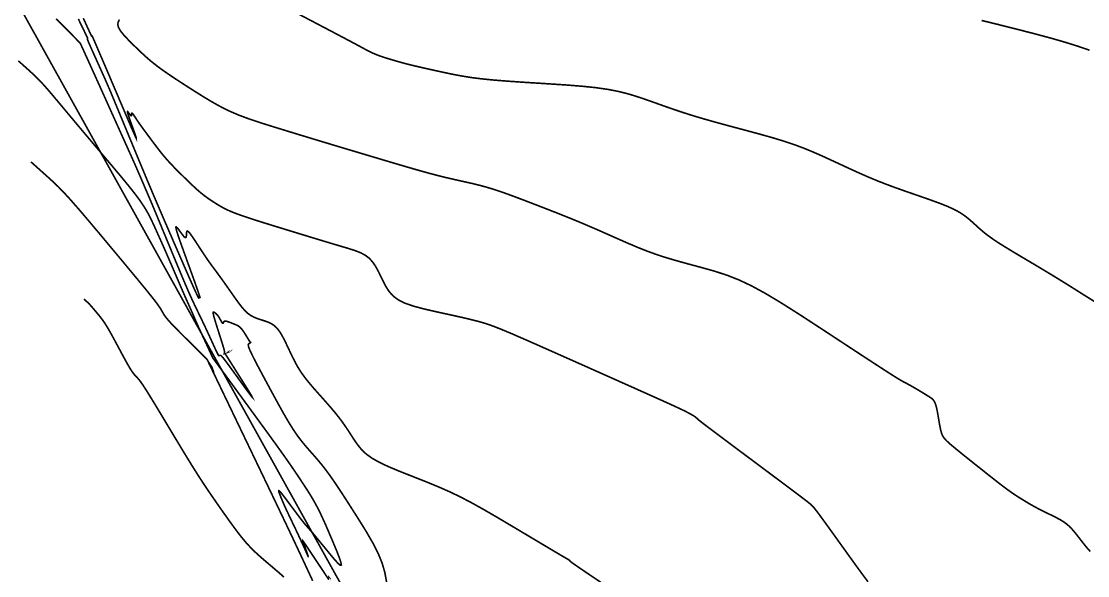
# Model space of a CAD drawing. Header units: metres. Extents: x 368659 to 369057, y 2280132 to 2280625.
# Drawn here: x 368726.6 to 368858.2, y 2280312.7 to 2280381.2 of the extents above; entities that cross this region are included whole.
import ezdxf

# ---------------------------------------------------------------- set-up
doc = ezdxf.new("R2010")
doc.units = ezdxf.units.M
doc.header["$MEASUREMENT"] = 0
doc.layers.add('CVL_CURV_D', color=22, linetype='Continuous')
doc.layers.add('CVL_CURV_G', color=30, linetype='Continuous')

msp = doc.modelspace()

# ---------------------------------------------------------------- linework, layer by layer
at = {"layer": 'CVL_CURV_D', "const_width": 0.2, "elevation": 1896.046}
msp.add_lwpolyline([(368659.2085342921, 2280503.763463162), (368784.2855342921, 2280278.796205122), (369057.2455342921, 2280342.892463162)], dxfattribs=at)
at = {"layer": 'CVL_CURV_D', "color": 22, "linetype": 'Continuous', "const_width": 0.2}
for points, elevation in [([(368859.0278092528, 2280346.577631261), (368857.9236473467, 2280347.270398512), (368856.8259600686, 2280347.964106004), (368855.8812772011, 2280348.557887105), (368855.0314430366, 2280349.087324417), (368854.2183018676, 2280349.588000536), (368853.3836979862, 2280350.095498063), (368852.4694756847, 2280350.645399597), (368851.4174792556, 2280351.273287737), (368850.1695529912, 2280352.014745083), (368848.9338399643, 2280352.752274636), (368847.9273656025, 2280353.365522822), (368847.1052977301, 2280353.885787375), (368846.4228041712, 2280354.344366031), (368845.83505275, 2280354.772556524), (368845.2972112908, 2280355.201656588), (368844.7644476179, 2280355.662963958), (368844.1919295555, 2280356.187776369), (368843.6128822069, 2280356.707732738), (368843.0557821038, 2280357.150940318), (368842.4686742127, 2280357.543399342), (368841.7996035003, 2280357.911110046), (368840.9966149333, 2280358.280072666), (368840.0077534781, 2280358.676287435), (368838.7810641014, 2280359.125754591), (368837.2645917698, 2280359.654474365), (368835.7266523208, 2280360.187358879), (368834.4199491424, 2280360.652349159), (368833.2691085281, 2280361.079988792), (368832.1987567706, 2280361.500821365), (368831.133520163, 2280361.945390468), (368829.9980249981, 2280362.444239691), (368828.7168975692, 2280363.027912621), (368827.2147641691, 2280363.726952847), (368825.7030489838, 2280364.42581819), (368824.3862076284, 2280365.008839285), (368823.1784135391, 2280365.506368937), (368821.9938401527, 2280365.948759956), (368820.7466609055, 2280366.366365148), (368819.3510492339, 2280366.789537321), (368817.7211785745, 2280367.248629281), (368815.7712223636, 2280367.773993838), (368813.8222675567, 2280368.295333876), (368812.1961294036, 2280368.739425359), (368810.8080737811, 2280369.132230713), (368809.5733665669, 2280369.49971236), (368808.407273638, 2280369.867832724), (368807.2250608719, 2280370.262554229), (368805.9419941458, 2280370.7098393), (368804.473339337, 2280371.23565036), (368802.9908113544, 2280371.753163144), (368801.6560355258, 2280372.169518273), (368800.3691433571, 2280372.501625509), (368799.0302663541, 2280372.766394607), (368797.5395360226, 2280372.980735329), (368795.7970838686, 2280373.161557429), (368793.7030413977, 2280373.325770669), (368791.1575401159, 2280373.490284806), (368788.6165480451, 2280373.649118109), (368786.5393126336, 2280373.792157334), (368784.8308845264, 2280373.930114965), (368783.3963143686, 2280374.07370349), (368782.1406528056, 2280374.233635392), (368780.9689504823, 2280374.42062316), (368779.7862580438, 2280374.645379275), (368778.4976261356, 2280374.918616227), (368777.2534781435, 2280375.19247049), (368776.2365893927, 2280375.419527496), (368775.400538437, 2280375.611173162), (368774.6989038299, 2280375.778793405), (368774.0852641254, 2280375.93377414), (368773.513197877, 2280376.087501287), (368772.9362836385, 2280376.25136076), (368772.3080999635, 2280376.436738477), (368771.6978068483, 2280376.621680501), (368771.1875756049, 2280376.783916026), (368770.7505017614, 2280376.934355667), (368770.3596808457, 2280377.083910039), (368769.9882083855, 2280377.243489757), (368769.6091799089, 2280377.424005436), (368769.1956909439, 2280377.636367691), (368768.7208370181, 2280377.891487136), (368768.1904382773, 2280378.178919056), (368767.5699186377, 2280378.511718714), (368766.7717792836, 2280378.936046697), (368765.7085213992, 2280379.498063592), (368764.2926461686, 2280380.243929986), (368762.4366547759, 2280381.219806466), (368760.0530484052, 2280382.471853617)], 1896.25), ([(368771.6688072806, 2280311.885820961), (368771.4467925022, 2280313.098944651), (368771.1120601234, 2280314.250016608), (368770.6359937165, 2280315.420991426), (368769.9899768538, 2280316.693823694), (368769.1453931077, 2280318.150468007), (368768.0736260503, 2280319.872878955), (368766.9887528501, 2280321.575510708), (368766.0953189358, 2280322.958432565), (368765.3504102694, 2280324.082021815), (368764.711112813, 2280325.006655745), (368764.1345125286, 2280325.792711644), (368763.5776953785, 2280326.5005668), (368762.9977473245, 2280327.190598501), (368762.3517543289, 2280327.923184035), (368761.7104820843, 2280328.653907279), (368761.1481295569, 2280329.336997715), (368760.6269326188, 2280330.030801042), (368760.1091271424, 2280330.793662959), (368759.5569489999, 2280331.683929162), (368758.9326340638, 2280332.759945353), (368758.1984182061, 2280334.080057228), (368757.3165372991, 2280335.702610485), (368756.4509532961, 2280337.310355233), (368755.7774804439, 2280338.575271756), (368755.2761330554, 2280339.539551016), (368754.9269254436, 2280340.245383973), (368754.7098719213, 2280340.734961588), (368754.6049868015, 2280341.050474824), (368754.5922843972, 2280341.234114642), (368754.6517790211, 2280341.328072003), (368754.7311447548, 2280341.384638505), (368754.7925073957, 2280341.428912398), (368754.8375588311, 2280341.462294616), (368754.867990948, 2280341.486186093), (368754.8854956336, 2280341.501987764), (368754.8917647751, 2280341.511100565), (368754.8884902594, 2280341.514925429), (368754.877363974, 2280341.51486329), (368754.8613427653, 2280341.518474441), (368754.8398235358, 2280341.535990658), (368754.8091582562, 2280341.572820101), (368754.7656988974, 2280341.634370929), (368754.7057974304, 2280341.726051302), (368754.6258058259, 2280341.853269381), (368754.5220760548, 2280342.021433325), (368754.390960088, 2280342.235951296), (368754.2583701701, 2280342.452519908), (368754.1491465814, 2280342.628327153), (368754.058033346, 2280342.771018256), (368753.9797744883, 2280342.88823844), (368753.9091140325, 2280342.987632928), (368753.8407960027, 2280343.076846946), (368753.7695644232, 2280343.163525716), (368753.6901633184, 2280343.255314462), (368753.6076574679, 2280343.34450919), (368753.5248536553, 2280343.421519351), (368753.4331089093, 2280343.491160329), (368753.3237802594, 2280343.558247514), (368753.1882247346, 2280343.62759629), (368753.0177993641, 2280343.704022045), (368752.8038611769, 2280343.792340166), (368752.5377672021, 2280343.89736604), (368752.2727785593, 2280343.998672843), (368752.0629602454, 2280344.07312897), (368751.9008751061, 2280344.121492641), (368751.7790859872, 2280344.144522073), (368751.6901557344, 2280344.142975485), (368751.6266471933, 2280344.117611095), (368751.5811232097, 2280344.06918712), (368751.5461466293, 2280343.998461779), (368751.5152519104, 2280343.929179695), (368751.4849421386, 2280343.886135129), (368751.4522330994, 2280343.871660763), (368751.4141405784, 2280343.888089276), (368751.3676803616, 2280343.937753348), (368751.3098682346, 2280344.022985656), (368751.237719983, 2280344.146118881), (368751.1482513926, 2280344.309485704), (368751.0567657106, 2280344.476702761), (368750.977099208, 2280344.614186862), (368750.9040672069, 2280344.728470942), (368750.8324850293, 2280344.826087938), (368750.7571679972, 2280344.913570786), (368750.6729314326, 2280344.997452419), (368750.5745906576, 2280345.084265775), (368750.4569609941, 2280345.180543789), (368750.3471778232, 2280345.254943883), (368750.2780830662, 2280345.260212266), (368750.2530518553, 2280345.179015052), (368750.2754593226, 2280344.994018355), (368750.3486806003, 2280344.687888291), (368750.4760908206, 2280344.243290971), (368750.6610651158, 2280343.642892512), (368750.9069786179, 2280342.869359028), (368751.1549009641, 2280342.093189537), (368751.3473627691, 2280341.482965962), (368751.4899306314, 2280341.018478774), (368751.5881711493, 2280340.679518446), (368751.6476509215, 2280340.445875446), (368751.6739365464, 2280340.297340246), (368751.6725946225, 2280340.213703316), (368751.6491917482, 2280340.174755128), (368751.6291362472, 2280340.113574392), (368751.7196039601, 2280340.1229308), (368751.7371387098, 2280340.100617777), (368751.7922272792, 2280340.017617331), (368751.9002806806, 2280339.849648186), (368752.0767099264, 2280339.572429064), (368752.3369260288, 2280339.161678691), (368752.6963400001, 2280338.593115789), (368753.1703628526, 2280337.842459083), (368753.7744055986, 2280336.885427295), (368754.3627865726, 2280335.949994133), (368754.7784337297, 2280335.279841394), (368755.0196725127, 2280334.874249938), (368755.0848283645, 2280334.732500626), (368754.9722267281, 2280334.853874318), (368754.6801930463, 2280335.237651875), (368754.2070527621, 2280335.883114157), (368753.5511313182, 2280336.789542025), (368752.8802141056, 2280337.718097652), (368752.3511805012, 2280338.446036125), (368751.9459969275, 2280338.996777679), (368751.6466298068, 2280339.393742549), (368751.4350455616, 2280339.660350966), (368751.2932106141, 2280339.820023165), (368751.2030913868, 2280339.896179378), (368751.1466543021, 2280339.912239841), (368750.9521595814, 2280339.879962086), (368750.9300010828, 2280339.888071972), (368750.8963835427, 2280339.930086887), (368750.8448657395, 2280340.019121743), (368750.7690064515, 2280340.168291453), (368750.6623644569, 2280340.390710929), (368750.5184985338, 2280340.699495083), (368750.3309674606, 2280341.107758829), (368750.0933300157, 2280341.628617079), (368749.8492116584, 2280342.163759645), (368749.6375244576, 2280342.625264934), (368749.4447571054, 2280343.04183075), (368749.2573982939, 2280343.442154895), (368749.0619367152, 2280343.854935173), (368748.8448610616, 2280344.308869387), (368748.592660025, 2280344.83265534), (368748.2918222975, 2280345.454990836), (368747.9843242621, 2280346.0946528), (368747.7072984417, 2280346.683019224), (368747.4399677376, 2280347.267689514), (368747.1615550519, 2280347.896263073), (368746.8512832859, 2280348.616339306), (368746.4883753418, 2280349.47551762), (368746.0520541209, 2280350.521397415), (368745.5215425249, 2280351.801578099), (368744.9943248569, 2280353.076211032), (368744.5702810035, 2280354.101412847), (368744.2322272422, 2280354.918730857), (368743.9629798506, 2280355.569712375), (368743.7453551062, 2280356.095904713), (368743.5621692867, 2280356.538855184), (368743.3962386695, 2280356.940111101), (368743.2303795322, 2280357.341219775), (368743.0714288296, 2280357.725162124), (368742.9312478327, 2280358.062434461), (368742.8001892933, 2280358.375857197), (368742.6686059631, 2280358.688250746), (368742.5268505939, 2280359.022435517), (368742.3652759375, 2280359.40123192), (368742.1742347458, 2280359.847460369), (368741.9440797704, 2280360.383941274), (368741.7153925654, 2280360.916662499), (368741.5298221541, 2280361.348877592), (368741.3793224924, 2280361.699305496), (368741.2558475361, 2280361.986665152), (368741.1513512412, 2280362.229675501), (368741.0577875631, 2280362.447055485), (368740.9671104581, 2280362.657524045), (368740.8712738819, 2280362.879800122), (368740.7577612182, 2280363.140766058), (368740.6012005148, 2280363.49544227), (368740.3742627231, 2280364.004754819), (368740.0496187945, 2280364.729629764), (368739.5999396804, 2280365.730993164), (368738.9978963323, 2280367.069771078), (368738.2161597016, 2280368.806889567), (368737.2274007398, 2280371.003274688), (368736.240201272, 2280373.195423656), (368735.4642773013, 2280374.916752851), (368734.8740010451, 2280376.223567073), (368734.4437447215, 2280377.172171126), (368734.147880548, 2280377.818869811), (368733.9607807425, 2280378.219967932), (368733.8568175226, 2280378.431770291), (368733.8103631061, 2280378.510581691), (368733.7717576102, 2280378.553678368), (368733.6970494579, 2280378.632362216), (368733.5691733258, 2280378.763976522), (368733.3710638903, 2280378.965864572), (368733.0856558282, 2280379.255369654), (368732.6958838157, 2280379.649835054), (368732.1846825297, 2280380.166604061), (368731.5349866467, 2280380.82301996), (368730.8744307118, 2280381.491648329)], 1897.25), ([(368734.224500849, 2280381.561810988), (368734.4002419331, 2280381.175159282), (368734.5716671242, 2280380.800006702), (368734.7088144423, 2280380.500187859), (368734.8170065739, 2280380.264169875), (368734.9015662054, 2280380.08041987), (368734.9678160233, 2280379.937404965), (368735.0210787139, 2280379.82359228), (368735.0666769639, 2280379.727448937), (368735.1099334594, 2280379.637442057), (368735.1492959952, 2280379.556079412), (368735.1803803948, 2280379.492155495), (368735.2042613885, 2280379.443567501), (368735.2220137066, 2280379.408212629), (368735.2347120792, 2280379.383988073), (368735.2434312367, 2280379.36879103), (368735.2492459093, 2280379.360518699), (368735.2532308274, 2280379.357068274), (368735.2925979461, 2280379.379926562), (368735.3216537082, 2280379.340078075), (368735.4047412678, 2280379.167076845), (368735.564429631, 2280378.808590137), (368735.8232878031, 2280378.21228522), (368736.2038847897, 2280377.325829358), (368736.7287895965, 2280376.096889819), (368737.4205712289, 2280374.47313387), (368738.3017986928, 2280372.402228776), (368739.1767073564, 2280370.348055637), (368739.8449370971, 2280368.786664244), (368740.3221636838, 2280367.683974905), (368740.6240628855, 2280367.005907927), (368740.7663104712, 2280366.718383618), (368740.7645822098, 2280366.787322285), (368740.6345538704, 2280367.178644237), (368740.3919012218, 2280367.858269779), (368740.1310656674, 2280368.5828244), (368739.9332646789, 2280369.141609279), (368739.7943381279, 2280369.549558263), (368739.7101258862, 2280369.821605199), (368739.6764678255, 2280369.972683936), (368739.6892038173, 2280370.01772832), (368739.7441737335, 2280369.971672198), (368739.8372174456, 2280369.849449418), (368739.9364461107, 2280369.712426987), (368740.0144690332, 2280369.611208526), (368740.0738733063, 2280369.544582809), (368740.1172460231, 2280369.511338609), (368740.1471742766, 2280369.510264696), (368740.1662451599, 2280369.540149846), (368740.177045766, 2280369.599782828), (368740.182163188, 2280369.687952417), (368740.1885618371, 2280369.773837889), (368740.2041379262, 2280369.824957345), (368740.2328762503, 2280369.837607794), (368740.2787616052, 2280369.808086244), (368740.3457787859, 2280369.732689704), (368740.4379125879, 2280369.607715183), (368740.5591478068, 2280369.429459689), (368740.7134692377, 2280369.194220231), (368740.8787443138, 2280368.942109328), (368741.0408067561, 2280368.700969358), (368741.2155907911, 2280368.448692117), (368741.4190306453, 2280368.1631694), (368741.6670605455, 2280367.822293005), (368741.9756147183, 2280367.403954727), (368742.3606273902, 2280366.886046362), (368742.838032788, 2280366.246459708), (368743.3268898297, 2280365.59762179), (368743.7545859014, 2280365.045231447), (368744.1495479323, 2280364.557088189), (368744.5402028513, 2280364.100991526), (368744.9549775874, 2280363.644740966), (368745.4222990699, 2280363.156136021), (368745.9705942273, 2280362.6029762), (368746.628289989, 2280361.953061012), (368747.2869120853, 2280361.310249104), (368747.8386599449, 2280360.783565145), (368748.3129710435, 2280360.348557677), (368748.7392828571, 2280359.980775243), (368749.1470328616, 2280359.655766387), (368749.565658533, 2280359.349079648), (368750.0245973472, 2280359.036263573), (368750.5532867803, 2280358.692866702), (368751.107286242, 2280358.351853901), (368751.6605624361, 2280358.047923907), (368752.2701637789, 2280357.759226066), (368752.9931386869, 2280357.463909725), (368753.8865355764, 2280357.140124232), (368755.0074028638, 2280356.766018933), (368756.4127889655, 2280356.319743176), (368758.1597422979, 2280355.779446307), (368759.914410771, 2280355.240988165), (368761.3485533065, 2280354.801565847), (368762.527634838, 2280354.441334584), (368763.517120299, 2280354.140449609), (368764.382474623, 2280353.879066151), (368765.1891627439, 2280353.637339444), (368766.0026495951, 2280353.39542472), (368766.8884001101, 2280353.133477209), (368767.7430280647, 2280352.86387826), (368768.4405126453, 2280352.593444542), (368769.0123669015, 2280352.293984261), (368769.4901038827, 2280351.937305628), (368769.9052366384, 2280351.495216853), (368770.2892782185, 2280350.939526143), (368770.6737416721, 2280350.242041708), (368771.0901400489, 2280349.374571756), (368771.5243827082, 2280348.504758387), (368771.9753566691, 2280347.798539394), (368772.4940414713, 2280347.22516653), (368773.131416654, 2280346.753891548), (368773.9384617569, 2280346.353966201), (368774.9661563195, 2280345.994642243), (368776.2654798812, 2280345.645171426), (368777.8874119816, 2280345.274805503), (368779.5123868036, 2280344.919729978), (368780.8230514185, 2280344.627250645), (368781.8737046985, 2280344.383299689), (368782.7186455159, 2280344.1738093), (368783.4121727425, 2280343.984711663), (368784.0085852508, 2280343.801938966), (368784.5621819127, 2280343.611423397), (368785.1272616005, 2280343.399097143), (368785.7269056333, 2280343.162769096), (368786.4093330362, 2280342.882792299), (368787.2665492395, 2280342.518915166), (368788.3905596737, 2280342.03088611), (368789.8733697694, 2280341.378453545), (368791.8069849568, 2280340.521365884), (368794.2834106667, 2280339.41937154), (368797.3946523293, 2280338.032218927), (368800.5000153945, 2280336.646413431), (368802.9545299683, 2280335.54944016), (368804.8437884661, 2280334.702517112), (368806.2533833028, 2280334.066862282), (368807.2689068935, 2280333.603693665), (368807.9759516533, 2280333.274229258), (368808.4601099972, 2280333.039687057), (368808.8069743404, 2280332.861285058), (368809.0836566309, 2280332.713144105), (368809.3062273238, 2280332.591393077), (368809.483716595, 2280332.490262021), (368809.6251546202, 2280332.403980983), (368809.7395715751, 2280332.32678001), (368809.8359976357, 2280332.25288915), (368809.9234629776, 2280332.176538448), (368810.0109977765, 2280332.091957951), (368810.1384058157, 2280331.976216654), (368810.3744895987, 2280331.78372115), (368810.7717773813, 2280331.474707888), (368811.3827974199, 2280331.009413312), (368812.2600779705, 2280330.348073869), (368813.4561472891, 2280329.450926007), (368815.0235336319, 2280328.27820617), (368817.014765255, 2280326.790150806), (368819.0067871952, 2280325.301532267), (368820.5771192655, 2280324.126713319), (368821.7791518862, 2280323.225316036), (368822.6662754775, 2280322.55696249), (368823.2918804598, 2280322.081274754), (368823.7093572531, 2280321.7578749), (368823.9720962778, 2280321.546385001), (368824.133487954, 2280321.406427129), (368824.2747980803, 2280321.264470936), (368824.4626876911, 2280321.04553275), (368824.7286400615, 2280320.707054657), (368825.1041384658, 2280320.206478743), (368825.6206661791, 2280319.501247094), (368826.3097064759, 2280318.548801795), (368827.2027426313, 2280317.306584934), (368828.3312579195, 2280315.732038595), (368829.4649991165, 2280314.154302098), (368830.3775136582, 2280312.900194646), (368831.1059858107, 2280311.923678152)], 1896.75), ([(368738.6802438303, 2280381.405902058), (368738.5240061782, 2280381.083235436), (368738.486705018, 2280380.759250541), (368738.5799379041, 2280380.407155951), (368738.8153023908, 2280380.000160242), (368739.2043960323, 2280379.511471993), (368739.7588163831, 2280378.914299781), (368740.4901609975, 2280378.181852184), (368741.2597078336, 2280377.436844709), (368741.9565182834, 2280376.792858404), (368742.6338650521, 2280376.209400163), (368743.3450208452, 2280375.645976875), (368744.1432583676, 2280375.062095435), (368745.0818503248, 2280374.417262735), (368746.2140694219, 2280373.670985664), (368747.5931883643, 2280372.782771117), (368748.9933483374, 2280371.899683242), (368750.2039930943, 2280371.172514679), (368751.3013491919, 2280370.566365053), (368752.3616431871, 2280370.046333991), (368753.4611016368, 2280369.577521116), (368754.6759510979, 2280369.125026056), (368756.0824181272, 2280368.653948436), (368757.7567292816, 2280368.129387882), (368759.4479996379, 2280367.610563878), (368760.9176782379, 2280367.160867948), (368762.2604925859, 2280366.75165777), (368763.5711701864, 2280366.354291029), (368764.9444385437, 2280365.940125404), (368766.4750251622, 2280365.480518576), (368768.2576575464, 2280364.946828227), (368770.3870632005, 2280364.310412037), (368772.5029826215, 2280363.680305653), (368774.2353481367, 2280363.170133672), (368775.6641749961, 2280362.7581372), (368776.8694784499, 2280362.42255734), (368777.9312737482, 2280362.141635201), (368778.9295761409, 2280361.893611888), (368779.9444008782, 2280361.656728507), (368781.0557632101, 2280361.409226162), (368782.1552362103, 2280361.162031253), (368783.1257461656, 2280360.926293761), (368784.0343381462, 2280360.680590176), (368784.948057222, 2280360.403496987), (368785.933948463, 2280360.073590682), (368787.0590569393, 2280359.669447749), (368788.3904277208, 2280359.169644676), (368789.9951058776, 2280358.552757953), (368791.607216755, 2280357.926948797), (368792.9662913134, 2280357.393889391), (368794.1474830452, 2280356.922422658), (368795.2259454429, 2280356.481391526), (368796.276831999, 2280356.039638923), (368797.375296206, 2280355.566007775), (368798.5964915565, 2280355.02934101), (368800.0155715428, 2280354.398481555), (368801.4369953598, 2280353.771497041), (368802.6669268065, 2280353.249273239), (368803.7830762817, 2280352.804880286), (368804.863154184, 2280352.411388317), (368805.9848709122, 2280352.041867469), (368807.225936865, 2280351.669387876), (368808.6640624412, 2280351.267019676), (368810.3769580394, 2280350.807833002), (368812.1216635682, 2280350.320916508), (368813.6783534316, 2280349.815191699), (368815.1594397707, 2280349.233477997), (368816.6773347268, 2280348.518594823), (368818.3444504412, 2280347.613361598), (368820.2731990554, 2280346.460597744), (368822.5759927105, 2280345.003122682), (368825.3652435479, 2280343.183755832), (368828.1213759064, 2280341.371617189), (368830.300727958, 2280339.941083622), (368831.9795825941, 2280338.842859868), (368833.2342227065, 2280338.027650665), (368834.1409311865, 2280337.446160748), (368834.7759909256, 2280337.049094854), (368835.2156848154, 2280336.787157722), (368835.5362957473, 2280336.611054088), (368835.7983791589, 2280336.473798903), (368836.0199250185, 2280336.356660535), (368836.2133680138, 2280336.252723848), (368836.3911428321, 2280336.155073706), (368836.5656841613, 2280336.056794971), (368836.7494266885, 2280335.950972506), (368836.9548051017, 2280335.830691175), (368837.1942540882, 2280335.68903584), (368837.4328067584, 2280335.547286754), (368837.6348443563, 2280335.426655984), (368837.8118237697, 2280335.32012612), (368837.9752018867, 2280335.220679749), (368838.1364355952, 2280335.12129946), (368838.3069817831, 2280335.014967842), (368838.4982973384, 2280334.894667482), (368838.7218391491, 2280334.753380969), (368838.9423267701, 2280334.600774238), (368839.1222585273, 2280334.438280337), (368839.2697594654, 2280334.246532523), (368839.3929546289, 2280334.006164057), (368839.4999690625, 2280333.697808197), (368839.5989278108, 2280333.302098203), (368839.6979559183, 2280332.799667334), (368839.8051784297, 2280332.171148848), (368839.9107252137, 2280331.542172263), (368840.0035074282, 2280331.038033931), (368840.0898220513, 2280330.638867368), (368840.1759660617, 2280330.324806085), (368840.2682364374, 2280330.075983599), (368840.3729301569, 2280329.872533421), (368840.4963441986, 2280329.694589069), (368840.6447755407, 2280329.522284053), (368840.816228812, 2280329.34426955), (368841.0254518625, 2280329.145044376), (368841.3038565025, 2280328.898513513), (368841.6828545421, 2280328.578581943), (368842.1938577915, 2280328.159154647), (368842.8682780609, 2280327.614136605), (368843.7375271606, 2280326.917432799), (368844.8330169007, 2280326.04294821), (368845.9359859286, 2280325.165451115), (368846.8331123741, 2280324.45751888), (368847.5639672702, 2280323.889770117), (368848.1681216504, 2280323.432823435), (368848.685146548, 2280323.05729745), (368849.1546129964, 2280322.73381077), (368849.6160920289, 2280322.432982008), (368850.1091546787, 2280322.125429776), (368850.5908822924, 2280321.831325192), (368851.0101125536, 2280321.58061948), (368851.3940510018, 2280321.358601412), (368851.769903176, 2280321.150559761), (368852.1648746157, 2280320.941783299), (368852.6061708602, 2280320.717560799), (368853.1209974489, 2280320.463181034), (368853.7365599211, 2280320.163932775), (368854.3507035805, 2280319.858978069), (368854.8602418673, 2280319.583328817), (368855.290832525, 2280319.316048576), (368855.6681332973, 2280319.036200903), (368856.0178019279, 2280318.722849356), (368856.3654961605, 2280318.355057491), (368856.7368737384, 2280317.911888865), (368857.1575924057, 2280317.372407035), (368857.5742494927, 2280316.831456417), (368857.9304884539, 2280316.382813215), (368858.2475362183, 2280316.003938673), (368858.5466197148, 2280315.672294033)], 1896.5), ([(368764.5394737705, 2280312.188344621), (368763.7999597462, 2280313.302043301), (368763.0524386506, 2280314.428426417), (368762.4672169135, 2280315.308920404), (368762.0257283271, 2280315.971018829), (368761.709406684, 2280316.442215263), (368761.4996857762, 2280316.750003274), (368761.3779993963, 2280316.921876429), (368761.3257813363, 2280316.985328297), (368761.3244653888, 2280316.967852449), (368761.3430015076, 2280316.917230637), (368761.3647775129, 2280316.857138466), (368761.3928839967, 2280316.77891027), (368761.4304115507, 2280316.673880388), (368761.4804507669, 2280316.533383158), (368761.5460922371, 2280316.348752915), (368761.6304265534, 2280316.111323997), (368761.7365443076, 2280315.812430742), (368761.8403805163, 2280315.51883679), (368761.9162108906, 2280315.301159819), (368761.964637064, 2280315.156515225), (368761.9862606695, 2280315.082018404), (368761.9816833406, 2280315.074784749), (368761.9515067106, 2280315.131929655), (368761.8963324124, 2280315.250568518), (368761.8167620798, 2280315.427816733), (368761.7334469315, 2280315.614806192), (368761.6643146845, 2280315.769753334), (368761.6058817185, 2280315.900400364), (368761.5546644134, 2280316.014489491), (368761.5071791492, 2280316.119762924), (368761.4599423058, 2280316.22396287), (368761.4094702631, 2280316.334831537), (368761.3522794009, 2280316.460111133), (368761.2967831194, 2280316.581561977), (368761.2526272405, 2280316.678159838), (368761.2181767776, 2280316.753470104), (368761.1917967441, 2280316.811058161), (368761.171852153, 2280316.854489398), (368761.1567080175, 2280316.887329199), (368761.144729351, 2280316.913142953), (368761.1342811668, 2280316.935496045), (368761.1233244035, 2280316.958896773), (368761.1094501237, 2280316.988615348), (368761.0904685272, 2280317.029360032), (368761.0641898138, 2280317.085839087), (368761.0284241828, 2280317.162760773), (368760.9809818339, 2280317.264833353), (368760.9196729667, 2280317.396765087), (368760.842307781, 2280317.563264238), (368760.7599928129, 2280317.740069671), (368760.6802347573, 2280317.910415732), (368760.5954440511, 2280318.0902539), (368760.4980311316, 2280318.295535652), (368760.380406436, 2280318.54221247), (368760.2349804012, 2280318.84623583), (368760.0541634644, 2280319.223557212), (368759.8303660626, 2280319.690128096), (368759.6048851727, 2280320.161367527), (368759.4177934162, 2280320.556089861), (368759.2596646977, 2280320.895339537), (368759.1210729217, 2280321.200160995), (368758.9925919927, 2280321.491598677), (368758.8647958151, 2280321.790697021), (368758.7282582937, 2280322.118500468), (368758.5735533329, 2280322.496053459), (368758.43515952, 2280322.84778884), (368758.3594180953, 2280323.079363014), (368758.354696943, 2280323.183655755), (368758.429363947, 2280323.153546839), (368758.5917869915, 2280322.98191604), (368758.8503339605, 2280322.661643134), (368759.213372738, 2280322.185607893), (368759.6892712082, 2280321.546690095), (368760.1725561932, 2280320.894855137), (368760.563126526, 2280320.370674121), (368760.8774081065, 2280319.952935377), (368761.131826835, 2280319.620427231), (368761.3428086119, 2280319.351938013), (368761.5267793372, 2280319.12625605), (368761.7001649111, 2280318.922169672), (368761.8793912338, 2280318.718467206), (368762.0622415888, 2280318.511776834), (368762.2491349194, 2280318.296553716), (368762.4604506156, 2280318.048326646), (368762.7165680672, 2280317.742624419), (368763.0378666643, 2280317.354975829), (368763.4447257968, 2280316.860909673), (368763.9575248547, 2280316.235954743), (368764.5966432279, 2280315.455639835), (368765.2195436471, 2280314.708858234), (368765.6718939673, 2280314.208891083), (368765.956381265, 2280313.967848967), (368766.0756926168, 2280313.997842467), (368766.032515099, 2280314.310982169), (368765.8295357882, 2280314.919378656), (368765.4694417609, 2280315.835142511), (368764.9549200935, 2280317.070384319), (368764.4128802645, 2280318.342999792), (368763.9502185432, 2280319.39806549), (368763.5396021938, 2280320.288463269), (368763.1536984796, 2280321.067074985), (368762.7651746644, 2280321.78678249), (368762.3466980117, 2280322.500467641), (368761.8709357855, 2280323.261012292), (368761.3105552491, 2280324.121298298), (368760.7309348278, 2280324.995640497), (368760.1834603029, 2280325.808576411), (368759.6198099726, 2280326.628321925), (368758.9916621353, 2280327.523092921), (368758.2506950889, 2280328.561105283), (368757.348587132, 2280329.810574893), (368756.2370165625, 2280331.339717635), (368754.8676616788, 2280333.216749392), (368753.5110262129, 2280335.074441618), (368752.4468643825, 2280336.531500652), (368751.6407302145, 2280337.635044705), (368751.0581777355, 2280338.43219199), (368750.6647609722, 2280338.97006072), (368750.4260339515, 2280339.295769106), (368750.3075507, 2280339.456435361), (368750.2748652445, 2280339.499177697), (368750.258478875, 2280339.507226764), (368750.2481856863, 2280339.524278494), (368750.2207319504, 2280339.579478341), (368750.1688395533, 2280339.688402527), (368750.0852303809, 2280339.866627273), (368749.962626319, 2280340.129728802), (368749.7937492534, 2280340.493283334), (368749.57132107, 2280340.972867091), (368749.2880636547, 2280341.584056295), (368749.0025232263, 2280342.200703075), (368748.7715856308, 2280342.700628708), (368748.5854821943, 2280343.105363135), (368748.434444243, 2280343.436436297), (368748.308703103, 2280343.715378137), (368748.1984901006, 2280343.963718595), (368748.0940365621, 2280344.202987611), (368747.9855738136, 2280344.454715129), (368747.8805556631, 2280344.69924257), (368747.7889410811, 2280344.911674935), (368747.7047191372, 2280345.105687539), (368747.621878901, 2280345.294955692), (368747.5344094421, 2280345.493154706), (368747.43629983, 2280345.713959892), (368747.3215391343, 2280345.971046564), (368747.1841164245, 2280346.278090032), (368747.0438222938, 2280346.591818404), (368746.918359029, 2280346.873821538), (368746.7985832406, 2280347.145067368), (368746.6753515388, 2280347.426523829), (368746.539520534, 2280347.739158856), (368746.3819468365, 2280348.103940384), (368746.1934870569, 2280348.541836348), (368745.9649978052, 2280349.073814683), (368745.73614131, 2280349.606915075), (368745.5463127133, 2280350.048993254), (368745.3859679963, 2280350.422241217), (368745.2455631397, 2280350.748850962), (368745.1155541248, 2280351.051014487), (368744.9863969325, 2280351.35092379), (368744.8485475438, 2280351.670770868), (368744.6924619398, 2280352.03274772), (368744.533291152, 2280352.401008986), (368744.3839424425, 2280352.744279794), (368744.2315061374, 2280353.091607866), (368744.0630725626, 2280353.472040925), (368743.8657320444, 2280353.914626694), (368743.6265749091, 2280354.448412898), (368743.3326914825, 2280355.10244726), (368742.9711720908, 2280355.905777502), (368742.585113795, 2280356.734194986), (368742.1997671798, 2280357.481736338), (368741.7754528579, 2280358.204817182), (368741.2724914416, 2280358.95985314), (368740.6512035434, 2280359.803259837), (368739.8719097754, 2280360.791452894), (368738.8949307505, 2280361.980847936), (368737.6805870809, 2280363.427860584), (368736.4585938547, 2280364.875538413), (368735.453102846, 2280366.067412768), (368734.6160896964, 2280367.060624921), (368733.8995300477, 2280367.912316149), (368733.2553995411, 2280368.679627727), (368732.6356738185, 2280369.419700931), (368731.9923285213, 2280370.189677037), (368731.2773392911, 2280371.046697319), (368730.5796699418, 2280371.880108756), (368730.000880564, 2280372.562088255), (368729.5118412149, 2280373.124021989), (368729.0834219515, 2280373.597296129), (368728.6864928307, 2280374.013296847), (368728.2919239097, 2280374.403410313), (368727.8705852453, 2280374.7990227), (368727.3933468947, 2280375.231520177), (368726.9239212822, 2280375.652116301), (368726.5317028234, 2280376.003369091), (368726.1960845624, 2280376.303681425)], 1897.5), ([(368762.5435631316, 2280312.048601087), (368762.1309126692, 2280312.936591582), (368761.6101922385, 2280314.057244347), (368761.0561563994, 2280315.247265419), (368760.5193303236, 2280316.393810513), (368759.9486310802, 2280317.604243952), (368759.2929757379, 2280318.985930063), (368758.5012813658, 2280320.646233171), (368757.5224650326, 2280322.692517601), (368756.3054438073, 2280325.232147679), (368754.7991347589, 2280328.372487729), (368753.3048558094, 2280331.486950839), (368752.1326740439, 2280333.930130501), (368751.2446302758, 2280335.781161651), (368750.6027653181, 2280337.119179223), (368750.1691199843, 2280338.023318154), (368749.9057350873, 2280338.572713378), (368749.7746514407, 2280338.846499832), (368749.7379098575, 2280338.92381245), (368749.7626369247, 2280338.897842582), (368749.77423059, 2280338.88201088), (368749.7900685396, 2280338.859974351), (368749.8128868422, 2280338.827848658), (368749.8454215657, 2280338.781749463), (368749.8904087787, 2280338.717792429), (368749.9505845496, 2280338.632093219), (368750.0286849465, 2280338.520767495), (368750.1274460381, 2280338.379930919), (368750.1052312989, 2280338.443714222), (368749.9996990475, 2280338.60369005), (368749.9156875137, 2280338.730861512), (368749.8500715522, 2280338.829900389), (368749.7997260173, 2280338.905478461), (368749.7615257638, 2280338.962267511), (368749.7323456461, 2280339.004939316), (368749.7090605187, 2280339.038165661), (368749.6885452361, 2280339.066618323), (368749.6265705986, 2280339.149981684), (368749.5917218672, 2280339.226284261), (368749.5368411002, 2280339.348352431), (368749.5131504335, 2280339.37919604), (368749.4430137379, 2280339.454640882), (368749.3071635888, 2280339.594026398), (368749.0863325621, 2280339.816692029), (368748.7612532333, 2280340.141977214), (368748.3126581783, 2280340.589221396), (368747.7212799727, 2280341.177764014), (368746.9678511921, 2280341.926944508), (368746.2112423241, 2280342.682048118), (368745.6080110651, 2280343.2926678), (368745.1354208044, 2280343.784604575), (368744.7707349315, 2280344.183659464), (368744.4912168357, 2280344.515633487), (368744.2741299062, 2280344.806327663), (368744.0967375325, 2280345.081543015), (368743.9363031038, 2280345.367080562), (368743.7539702607, 2280345.682472061), (368743.4949565242, 2280346.068961235), (368743.1126361043, 2280346.584917052), (368742.5603832111, 2280347.28870848), (368741.7915720544, 2280348.238704487), (368740.7595768443, 2280349.493274043), (368739.4177717909, 2280351.110786114), (368737.7195311041, 2280353.149609671), (368736.0100908682, 2280355.195212106), (368734.6265420408, 2280356.837990906), (368733.5100411421, 2280358.14371018), (368732.6017446921, 2280359.178134038), (368731.8428092108, 2280360.007026585), (368731.1743912183, 2280360.696151932), (368730.5376472349, 2280361.311274188), (368729.8737337804, 2280361.918157459), (368727.7612711037, 2280363.811142758)], 1897.75), ([(368752.2678827752, 2280340.373823431), (368752.3630471033, 2280340.440613379), (368752.3259984001, 2280340.453199576), (368752.228382332, 2280340.399946426), (368752.1355917347, 2280340.321043881), (368752.2678827752, 2280340.373823431)], 1897.5), ([(368764.7600236443, 2280312.21451816), (368764.5817379371, 2280312.425444742), (368764.5941175279, 2280312.356423977)], 1897.5)]:
    msp.add_lwpolyline(points, dxfattribs=dict(at, elevation=elevation))
at = {"layer": 'CVL_CURV_G', "color": 30, "linetype": 'Continuous', "const_width": 0.2}
for points, elevation in [([(368733.6165439978, 2280381.463444714), (368733.9881372353, 2280380.694682598), (368734.2698923816, 2280380.112257387), (368734.4738914645, 2280379.691271557), (368734.6122165123, 2280379.406827587), (368734.6969495532, 2280379.234027954), (368734.7401726152, 2280379.147975137), (368734.7539677266, 2280379.123771611), (368734.7606408385, 2280379.096001744), (368734.7211778385, 2280379.032132738), (368734.7181031592, 2280379.002767552), (368734.7385863281, 2280378.928882064), (368734.7908388402, 2280378.791319079), (368734.8830721912, 2280378.5709214), (368735.0234978765, 2280378.248531828), (368735.2203273915, 2280377.804993168), (368735.4817722314, 2280377.221148221), (368735.8160438918, 2280376.477839793), (368736.1512723864, 2280375.73317909), (368736.4162836083, 2280375.144293852), (368736.6203328719, 2280374.690551673), (368736.7726754918, 2280374.351320151), (368736.8825667825, 2280374.105966879), (368736.9592620583, 2280373.933859454), (368737.012016634, 2280373.814365471), (368737.0500858239, 2280373.726852525), (368737.0821376715, 2280373.652513903), (368737.1124639713, 2280373.58212422), (368737.1437556646, 2280373.509423062), (368737.1787036922, 2280373.428150014), (368737.2199989955, 2280373.332044662), (368737.2703325154, 2280373.214846592), (368737.332395193, 2280373.07029539), (368737.4088779694, 2280372.892130642), (368737.485851631, 2280372.712708496), (368737.5497439715, 2280372.563470628), (368737.6037814429, 2280372.436784919), (368737.6511904977, 2280372.325019248), (368737.6951975877, 2280372.220541493), (368737.7390291654, 2280372.115719532), (368737.7859116826, 2280372.002921246), (368737.8390715919, 2280371.874514514), (368737.9070082261, 2280371.710227544), (368738.0089676278, 2280371.463693829), (368738.1642963127, 2280371.088139172), (368738.3923407969, 2280370.536789375), (368738.7124475961, 2280369.76287024), (368739.1439632262, 2280368.719607569), (368739.7062342033, 2280367.360227166), (368740.418607043, 2280365.637954832), (368741.1474242593, 2280363.877908924), (368741.7709879128, 2280362.377736107), (368742.3265838393, 2280361.049454648), (368742.8514978745, 2280359.805082812), (368743.3830158544, 2280358.556638869), (368743.9584236148, 2280357.216141083), (368744.6150069914, 2280355.695607722), (368745.3900518201, 2280353.907057052), (368746.1520307558, 2280352.151606563), (368746.7599139859, 2280350.754446601), (368747.2367336448, 2280349.663704724), (368747.6055218668, 2280348.827508483), (368747.8893107864, 2280348.193985436), (368748.1111325381, 2280347.711263134), (368748.2940192561, 2280347.327469135), (368748.4610030749, 2280346.990730992), (368748.6275881355, 2280347.061375636), (368748.5171387591, 2280347.406964923), (368748.4000423242, 2280347.762288708), (368748.2624663391, 2280348.166622168), (368748.0905783128, 2280348.659240479), (368747.8705457542, 2280349.279418814), (368747.5885361719, 2280350.066432353), (368747.2307170746, 2280351.059556268), (368746.7832559714, 2280352.298065736), (368746.3438276885, 2280353.521198739), (368746.0159491039, 2280354.457010372), (368745.794550803, 2280355.128001485), (368745.6745633717, 2280355.556672929), (368745.6509173954, 2280355.76552555), (368745.7185434597, 2280355.7770602), (368745.8723721503, 2280355.613777726), (368746.1073340528, 2280355.29817898), (368746.3528096286, 2280354.959207774), (368746.545825647, 2280354.708809768), (368746.6927821554, 2280354.543988582), (368746.8000792013, 2280354.461747837), (368746.874116832, 2280354.459091153), (368746.9212950949, 2280354.533022151), (368746.9480140375, 2280354.680544449), (368746.9606737071, 2280354.898661669), (368746.9765029241, 2280355.111128356), (368747.0150356346, 2280355.237589574), (368747.0861295737, 2280355.268884727), (368747.1996424773, 2280355.195853215), (368747.3654320808, 2280355.00933444), (368747.5933561198, 2280354.700167804), (368747.8932723297, 2280354.259192709), (368748.2750384462, 2280353.677248556), (368748.6624837939, 2280353.082229316), (368748.9835680471, 2280352.592519802), (368749.2543444666, 2280352.184695686), (368749.4908663126, 2280351.835332636), (368749.7091868455, 2280351.521006322), (368749.9253593258, 2280351.218292413), (368750.1554370139, 2280350.903766579), (368750.4154731703, 2280350.554004489), (368750.6777501164, 2280350.202001333), (368750.9161798388, 2280349.87912243), (368751.1492600955, 2280349.559498651), (368751.3954886451, 2280349.217260864), (368751.6733632456, 2280348.826539938), (368752.0013816553, 2280348.361466743), (368752.3980416325, 2280347.796172145), (368752.8818409353, 2280347.104787016), (368753.3725153029, 2280346.417464573), (368753.7948005211, 2280345.867312713), (368754.174694419, 2280345.432894325), (368754.5381948252, 2280345.0927723), (368754.9112995686, 2280344.825509527), (368755.320006478, 2280344.609668895), (368755.7903133821, 2280344.423813294), (368756.3482181099, 2280344.246505613), (368756.9043700251, 2280344.064760677), (368757.3681437189, 2280343.862366217), (368757.7636248607, 2280343.61304448), (368758.1148991204, 2280343.290517714), (368758.4460521674, 2280342.868508168), (368758.7811696716, 2280342.32073809), (368759.1443373027, 2280341.620929726), (368759.55964073, 2280340.742805325), (368759.9794982202, 2280339.849155184), (368760.3596400853, 2280339.091478152), (368760.7291200635, 2280338.426559307), (368761.1169918928, 2280337.811183725), (368761.5523093116, 2280337.202136484), (368762.064126058, 2280336.556202659), (368762.68149587, 2280335.830167328), (368763.433472486, 2280334.980815568), (368764.1869804156, 2280334.134634341), (368764.8100578511, 2280333.420416452), (368765.3334290548, 2280332.798405742), (368765.7878182887, 2280332.22884605), (368766.203949815, 2280331.671981217), (368766.6125478956, 2280331.088055084), (368767.044336793, 2280330.437311491), (368767.530040769, 2280329.679994278), (368768.0378821468, 2280328.926640707), (368768.5521831784, 2280328.290670688), (368769.1278180188, 2280327.736652037), (368769.8196608231, 2280327.229152567), (368770.6825857462, 2280326.732740089), (368771.7714669434, 2280326.21198242), (368773.1411785698, 2280325.631447371), (368774.8465947803, 2280324.955702757), (368776.5857619192, 2280324.270477931), (368778.0812724603, 2280323.654607547), (368779.4248197532, 2280323.062317368), (368780.7080971475, 2280322.447833158), (368782.022797993, 2280321.765380681), (368783.4606156392, 2280320.969185702), (368785.1132434358, 2280320.013473983), (368787.0723747324, 2280318.85247129), (368788.9940823068, 2280317.705728617), (368790.5072216843, 2280316.803167881), (368791.6626603359, 2280316.114571232), (368792.5112657323, 2280315.60972082), (368793.1039053446, 2280315.258398792), (368793.4914466435, 2280315.030387299), (368793.7247571, 2280314.895468489), (368793.854704185, 2280314.823424513), (368793.9414944247, 2280314.776535879), (368794.0139475483, 2280314.735377896), (368794.0758508321, 2280314.697174904), (368794.1309915519, 2280314.659151246), (368794.1831569836, 2280314.618531265), (368794.2361344032, 2280314.572539302), (368794.2937110865, 2280314.5183997), (368794.3596743096, 2280314.4533368), (368794.4753184813, 2280314.35463478), (368794.7180696094, 2280314.175113004), (368795.1459123684, 2280313.875298591), (368795.8168314327, 2280313.415718662), (368796.7888114766, 2280312.756900338), (368798.1198371745, 2280311.85937074)], 1897), ([(368858.4574639512, 2280377.610763125), (368856.9126611422, 2280378.138393157), (368855.3418635699, 2280378.628814404), (368853.635108868, 2280379.117958089), (368851.6824346701, 2280379.641755433), (368849.3738786099, 2280380.236137657), (368847.0695464191, 2280380.816193436), (368845.1326157349, 2280381.286592212)], 1896), ([(368759.0059790422, 2280312.496897401), (368758.6754213186, 2280312.793700584), (368758.2236449372, 2280313.186394917), (368757.6308975767, 2280313.693189496), (368756.8774269152, 2280314.332293412), (368756.1047438289, 2280314.997700565), (368755.4403865216, 2280315.602534482), (368754.8436436625, 2280316.193698698), (368754.2738039215, 2280316.818096744), (368753.6901559681, 2280317.522632156), (368753.0519884719, 2280318.354208468), (368752.3185901025, 2280319.359729212), (368751.4492495295, 2280320.586097923), (368750.572878333, 2280321.8386412), (368749.8132749121, 2280322.941721692), (368749.1220581652, 2280323.970797005), (368748.4508469908, 2280325.001324744), (368747.7512602872, 2280326.108762516), (368746.9749169531, 2280327.368567927), (368746.0734358866, 2280328.856198584), (368744.9984359864, 2280330.647112093), (368743.9389739427, 2280332.414097172), (368743.0954067053, 2280333.812540044), (368742.4363035618, 2280334.891794575), (368741.9302337992, 2280335.701214628), (368741.5457667052, 2280336.290154069), (368741.2514715673, 2280336.707966761), (368741.0159176727, 2280337.00400657), (368740.8076743089, 2280337.227627358), (368740.6129262102, 2280337.430973721), (368740.4276728492, 2280337.651445212), (368740.2352056206, 2280337.916278139), (368740.0188159192, 2280338.252708812), (368739.7617951399, 2280338.687973537), (368739.4474346775, 2280339.249308624), (368739.0590259267, 2280339.96395038), (368738.5798602824, 2280340.859135115), (368738.0982475208, 2280341.758130675), (368737.7007176969, 2280342.486976421), (368737.3678926229, 2280343.077065925), (368737.0803941114, 2280343.559792761), (368736.8188439747, 2280343.966550503), (368736.5638640252, 2280344.328732722), (368736.2960760752, 2280344.677732994), (368735.9961019375, 2280345.044944891), (368735.7046960876, 2280345.393655833), (368735.4688444833, 2280345.673698003), (368735.2785161603, 2280345.896282114), (368735.1236801541, 2280346.07261888), (368734.9943055002, 2280346.213919016), (368734.880361234, 2280346.331393235), (368734.7718163913, 2280346.436252253), (368734.6586400073, 2280346.539706782), (368734.298531494, 2280346.862401299)], 1898)]:
    msp.add_lwpolyline(points, dxfattribs=dict(at, elevation=elevation))

doc.saveas('drawing.dxf')
